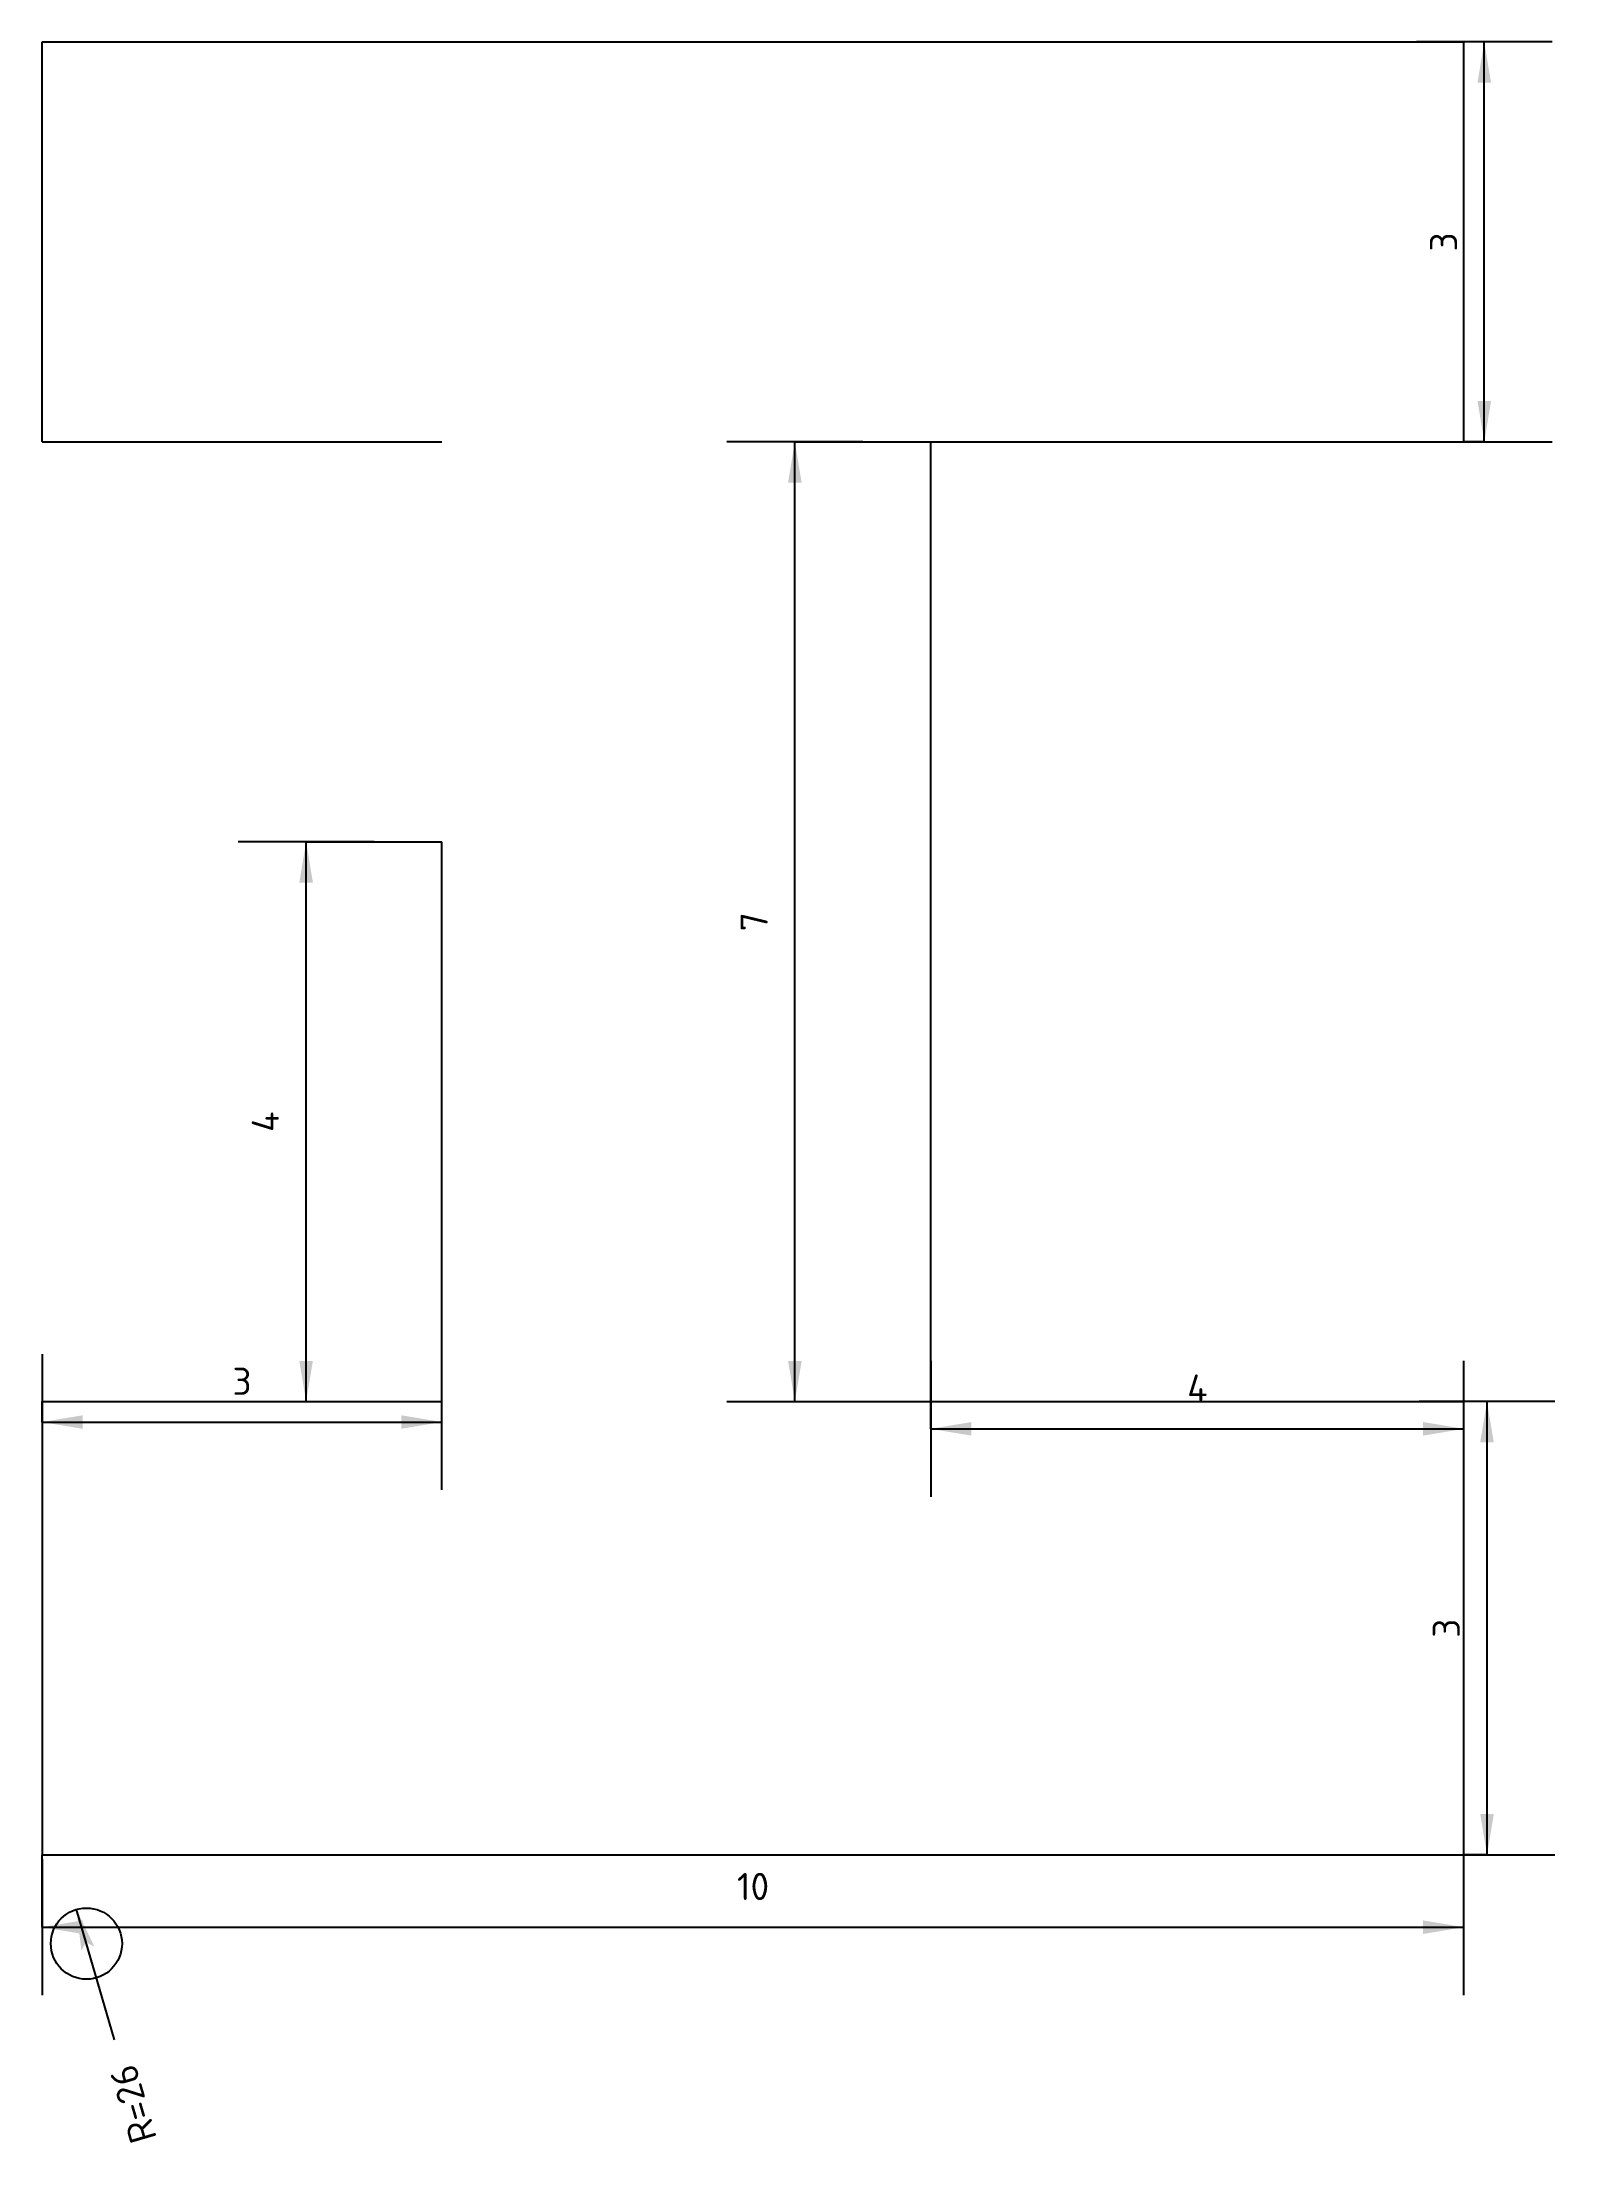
# Model space of a CAD drawing. Extents: x 0 to 11.1, y -2.1 to 13.3.
import ezdxf
from ezdxf.enums import TextEntityAlignment as Align

# ---------------------------------------------------------------- set-up
doc = ezdxf.new("R2010")
doc.units = 0
doc.layers.add('DIMENSIONS', color=1, linetype='CONTINUOUS')
doc.styles.add('ISOCPEUR', font='isocpeur.ttf')

# ---------------------------------------------------------------- blocks, each defined once
blk = doc.blocks.new('DIMTICK_ARROW')
at = {"color": 5}
blk.add_line((0, 0.5), (0, -0.5), dxfattribs=at)
at = {"color": 7}
blk.add_solid([(0, 0), (0.3, 0.05), (0.3, -0.05)], dxfattribs=at)
blk = doc.blocks.new('DIMTICK_RADIUS')
at = {"color": 7}
blk.add_solid([(0, 0), (0.3, 0.05), (0.3, -0.05), (0.25, 0)], dxfattribs=at)

msp = doc.modelspace()

# ---------------------------------------------------------------- linework, layer by layer
at = {"color": 3}
for p, q in [((0, 13.346), (10.467, 13.346)), ((0, 10.402), (0, 13.346)), ((0, 10.402), (0, 13.346)), ((0, 13.346), (10.467, 13.346)), ((10.467, 10.402), (10.467, 13.346)), ((10.467, 10.402), (10.467, 13.346)), ((0, 10.402), (2.944, 10.402)), ((0, 10.402), (2.944, 10.402)), ((6.542, 10.402), (10.467, 10.402)), ((6.542, 3.336), (6.542, 10.402)), ((6.542, 3.336), (6.542, 10.402)), ((6.542, 10.402), (10.467, 10.402)), ((2.944, 3.336), (2.944, 7.458)), ((2.944, 3.336), (2.944, 7.458)), ((0, 3.336), (2.944, 3.336)), ((0, 3.336), (0, 0)), ((0, 3.336), (0, 0)), ((0, 3.336), (2.944, 3.336)), ((6.542, 3.336), (10.467, 3.336)), ((6.542, 3.336), (10.467, 3.336)), ((10.467, 0), (10.467, 3.336)), ((10.467, 0), (10.467, 3.336)), ((0, 0), (10.467, 0)), ((0, 0), (10.467, 0))]:
    msp.add_line(p, q, dxfattribs=at)
msp.add_circle((0.327, -0.654), 0.262, dxfattribs=at)
at = {"layer": 'DIMENSIONS', "color": 5}
for p, q in [((10.617, 13.346), (10.467, 13.346)), ((10.617, 13.346), (10.467, 13.346)), ((10.617, 13.346), (10.467, 13.346)), ((10.617, 13.346), (10.467, 13.346)), ((10.617, 13.346), (10.467, 13.346)), ((10.617, 13.346), (10.467, 13.346)), ((10.617, 13.346), (10.467, 13.346)), ((10.617, 13.346), (10.467, 13.346)), ((10.617, 13.346), (10.467, 13.346)), ((10.617, 13.346), (10.467, 13.346)), ((10.617, 13.346), (10.467, 13.346)), ((10.617, 13.346), (10.467, 13.346)), ((10.617, 13.346), (10.467, 13.346)), ((10.617, 13.346), (10.467, 13.346)), ((10.617, 13.346), (10.467, 13.346)), ((10.617, 13.346), (10.467, 13.346)), ((10.617, 13.346), (10.467, 13.346)), ((10.617, 13.346), (10.467, 13.346)), ((10.617, 13.346), (10.467, 13.346)), ((5.542, 10.402), (6.542, 10.402)), ((5.542, 10.402), (6.542, 10.402)), ((5.542, 10.402), (6.542, 10.402)), ((5.542, 10.402), (6.542, 10.402)), ((5.542, 10.402), (6.542, 10.402)), ((5.542, 10.402), (6.542, 10.402)), ((5.542, 10.402), (6.542, 10.402)), ((5.542, 10.402), (6.542, 10.402)), ((5.542, 10.402), (6.542, 10.402)), ((5.542, 10.402), (6.542, 10.402)), ((5.542, 10.402), (6.542, 10.402)), ((5.542, 10.402), (6.542, 10.402)), ((5.542, 10.402), (6.542, 10.402)), ((5.542, 10.402), (6.542, 10.402)), ((10.617, 10.402), (10.467, 10.402)), ((10.617, 10.402), (10.467, 10.402)), ((10.617, 10.402), (10.467, 10.402)), ((10.617, 10.402), (10.467, 10.402)), ((10.617, 10.402), (10.467, 10.402)), ((10.617, 10.402), (10.467, 10.402)), ((10.617, 10.402), (10.467, 10.402)), ((10.617, 10.402), (10.467, 10.402)), ((10.617, 10.402), (10.467, 10.402)), ((10.617, 10.402), (10.467, 10.402)), ((10.617, 10.402), (10.467, 10.402)), ((10.617, 10.402), (10.467, 10.402)), ((10.617, 10.402), (10.467, 10.402)), ((10.617, 10.402), (10.467, 10.402)), ((10.617, 10.402), (10.467, 10.402)), ((10.617, 10.402), (10.467, 10.402)), ((10.617, 10.402), (10.467, 10.402)), ((10.617, 10.402), (10.467, 10.402)), ((10.617, 10.402), (10.467, 10.402)), ((1.944, 7.458), (2.944, 7.458)), ((1.944, 7.458), (2.944, 7.458)), ((1.944, 7.458), (2.944, 7.458)), ((1.944, 7.458), (2.944, 7.458)), ((1.944, 7.458), (2.944, 7.458)), ((1.944, 7.458), (2.944, 7.458)), ((1.944, 7.458), (2.944, 7.458)), ((1.944, 7.458), (2.944, 7.458)), ((1.944, 7.458), (2.944, 7.458)), ((1.944, 7.458), (2.944, 7.458)), ((1.944, 7.458), (2.944, 7.458)), ((1.944, 7.458), (2.944, 7.458)), ((1.944, 7.458), (2.944, 7.458)), ((1.944, 7.458), (2.944, 7.458)), ((1.944, 7.458), (2.944, 7.458)), ((0, 3.186), (0, 3.336)), ((0, 3.186), (0, 3.336)), ((0, 3.186), (0, 3.336)), ((0, 3.186), (0, 3.336)), ((0, 3.186), (0, 3.336)), ((0, 3.186), (0, 3.336)), ((0, 3.186), (0, 3.336)), ((0, 3.186), (0, 3.336)), ((0, 3.186), (0, 3.336)), ((0, 3.186), (0, 3.336)), ((0, 3.186), (0, 3.336)), ((0, 3.186), (0, 3.336)), ((0, 3.186), (0, 3.336)), ((0, 3.186), (0, 3.336)), ((0, 3.186), (0, 3.336)), ((0, 3.186), (0, 3.336)), ((0, 3.186), (0, 3.336)), ((0, 3.186), (0, 3.336)), ((0, 3.186), (0, 3.336)), ((0, 3.186), (0, 3.336)), ((0, 3.186), (0, 3.336)), ((0, 3.186), (0, 3.336)), ((0, 3.186), (0, 3.336)), ((0, 3.186), (0, 3.336)), ((0, 3.186), (0, 3.336)), ((1.944, 3.336), (2.944, 3.336)), ((1.944, 3.336), (2.944, 3.336)), ((1.944, 3.336), (2.944, 3.336)), ((1.944, 3.336), (2.944, 3.336)), ((1.944, 3.336), (2.944, 3.336)), ((1.944, 3.336), (2.944, 3.336)), ((1.944, 3.336), (2.944, 3.336)), ((1.944, 3.336), (2.944, 3.336)), ((1.944, 3.336), (2.944, 3.336)), ((1.944, 3.336), (2.944, 3.336)), ((1.944, 3.336), (2.944, 3.336)), ((1.944, 3.336), (2.944, 3.336)), ((1.944, 3.336), (2.944, 3.336)), ((1.944, 3.336), (2.944, 3.336)), ((1.944, 3.336), (2.944, 3.336)), ((2.944, 3.186), (2.944, 3.336)), ((2.944, 3.186), (2.944, 3.336)), ((2.944, 3.186), (2.944, 3.336)), ((2.944, 3.186), (2.944, 3.336)), ((2.944, 3.186), (2.944, 3.336)), ((2.944, 3.186), (2.944, 3.336)), ((2.944, 3.186), (2.944, 3.336)), ((2.944, 3.186), (2.944, 3.336)), ((2.944, 3.186), (2.944, 3.336)), ((2.944, 3.186), (2.944, 3.336)), ((2.944, 3.186), (2.944, 3.336)), ((2.944, 3.186), (2.944, 3.336)), ((2.944, 3.186), (2.944, 3.336)), ((2.944, 3.186), (2.944, 3.336)), ((2.944, 3.186), (2.944, 3.336)), ((2.944, 3.186), (2.944, 3.336)), ((2.944, 3.186), (2.944, 3.336)), ((2.944, 3.186), (2.944, 3.336)), ((2.944, 3.186), (2.944, 3.336)), ((2.944, 3.186), (2.944, 3.336)), ((2.944, 3.186), (2.944, 3.336)), ((2.944, 3.186), (2.944, 3.336)), ((2.944, 3.186), (2.944, 3.336)), ((2.944, 3.186), (2.944, 3.336)), ((2.944, 3.186), (2.944, 3.336)), ((5.542, 3.336), (6.542, 3.336)), ((5.542, 3.336), (6.542, 3.336)), ((5.542, 3.336), (6.542, 3.336)), ((5.542, 3.336), (6.542, 3.336)), ((5.542, 3.336), (6.542, 3.336)), ((5.542, 3.336), (6.542, 3.336)), ((5.542, 3.336), (6.542, 3.336)), ((5.542, 3.336), (6.542, 3.336)), ((5.542, 3.336), (6.542, 3.336)), ((5.542, 3.336), (6.542, 3.336)), ((5.542, 3.336), (6.542, 3.336)), ((5.542, 3.336), (6.542, 3.336)), ((5.542, 3.336), (6.542, 3.336)), ((5.542, 3.336), (6.542, 3.336)), ((6.542, 3.136), (6.542, 3.336)), ((6.542, 3.136), (6.542, 3.336)), ((6.542, 3.136), (6.542, 3.336)), ((6.542, 3.136), (6.542, 3.336)), ((6.542, 3.136), (6.542, 3.336)), ((6.542, 3.136), (6.542, 3.336)), ((6.542, 3.136), (6.542, 3.336)), ((6.542, 3.136), (6.542, 3.336)), ((6.542, 3.136), (6.542, 3.336)), ((6.542, 3.136), (6.542, 3.336)), ((6.542, 3.136), (6.542, 3.336)), ((6.542, 3.136), (6.542, 3.336)), ((6.542, 3.136), (6.542, 3.336)), ((6.542, 3.136), (6.542, 3.336)), ((6.542, 3.136), (6.542, 3.336)), ((6.542, 3.136), (6.542, 3.336)), ((6.542, 3.136), (6.542, 3.336)), ((6.542, 3.136), (6.542, 3.336)), ((6.542, 3.136), (6.542, 3.336)), ((6.542, 3.136), (6.542, 3.336)), ((6.542, 3.136), (6.542, 3.336)), ((6.542, 3.136), (6.542, 3.336)), ((6.542, 3.136), (6.542, 3.336)), ((10.467, 3.136), (10.467, 3.336)), ((10.467, 3.136), (10.467, 3.336)), ((10.467, 3.136), (10.467, 3.336)), ((10.467, 3.136), (10.467, 3.336)), ((10.467, 3.136), (10.467, 3.336)), ((10.467, 3.136), (10.467, 3.336)), ((10.467, 3.136), (10.467, 3.336)), ((10.467, 3.136), (10.467, 3.336)), ((10.467, 3.136), (10.467, 3.336)), ((10.467, 3.136), (10.467, 3.336)), ((10.467, 3.136), (10.467, 3.336)), ((10.467, 3.136), (10.467, 3.336)), ((10.467, 3.136), (10.467, 3.336)), ((10.467, 3.136), (10.467, 3.336)), ((10.467, 3.136), (10.467, 3.336)), ((10.467, 3.136), (10.467, 3.336)), ((10.467, 3.136), (10.467, 3.336)), ((10.467, 3.136), (10.467, 3.336)), ((10.467, 3.136), (10.467, 3.336)), ((10.467, 3.136), (10.467, 3.336)), ((10.467, 3.136), (10.467, 3.336)), ((10.467, 3.136), (10.467, 3.336)), ((10.467, 3.136), (10.467, 3.336)), ((10.637, 3.336), (10.467, 3.336)), ((10.637, 3.336), (10.467, 3.336)), ((10.637, 3.336), (10.467, 3.336)), ((10.637, 3.336), (10.467, 3.336)), ((10.637, 3.336), (10.467, 3.336)), ((10.637, 3.336), (10.467, 3.336)), ((10.637, 3.336), (10.467, 3.336)), ((10.637, 3.336), (10.467, 3.336)), ((10.637, 3.336), (10.467, 3.336)), ((10.637, 3.336), (10.467, 3.336)), ((10.637, 3.336), (10.467, 3.336)), ((10.637, 3.336), (10.467, 3.336)), ((10.637, 3.336), (10.467, 3.336)), ((10.637, 3.336), (10.467, 3.336)), ((10.637, 3.336), (10.467, 3.336)), ((10.637, 3.336), (10.467, 3.336)), ((10.637, 3.336), (10.467, 3.336)), ((0, -0.533), (0, 0)), ((0, -0.533), (0, 0)), ((0, -0.533), (0, 0)), ((0, -0.533), (0, 0)), ((0, -0.533), (0, 0)), ((0, -0.533), (0, 0)), ((0, -0.533), (0, 0)), ((0, -0.533), (0, 0)), ((0, -0.533), (0, 0)), ((0, -0.533), (0, 0)), ((0, -0.533), (0, 0)), ((0, -0.533), (0, 0)), ((0, -0.533), (0, 0)), ((0, -0.533), (0, 0)), ((0, -0.533), (0, 0)), ((0, -0.533), (0, 0)), ((0, -0.533), (0, 0)), ((0, -0.533), (0, 0)), ((0, -0.533), (0, 0)), ((0, -0.533), (0, 0)), ((10.467, -0.533), (10.467, 0)), ((10.467, -0.533), (10.467, 0)), ((10.467, -0.533), (10.467, 0)), ((10.467, -0.533), (10.467, 0)), ((10.467, -0.533), (10.467, 0)), ((10.467, -0.533), (10.467, 0)), ((10.467, -0.533), (10.467, 0)), ((10.467, -0.533), (10.467, 0)), ((10.467, -0.533), (10.467, 0)), ((10.467, -0.533), (10.467, 0)), ((10.467, -0.533), (10.467, 0)), ((10.467, -0.533), (10.467, 0)), ((10.467, -0.533), (10.467, 0)), ((10.467, -0.533), (10.467, 0)), ((10.467, -0.533), (10.467, 0)), ((10.467, -0.533), (10.467, 0)), ((10.467, -0.533), (10.467, 0)), ((10.467, -0.533), (10.467, 0)), ((10.467, -0.533), (10.467, 0)), ((10.467, -0.533), (10.467, 0)), ((10.637, 0), (10.467, 0)), ((10.637, 0), (10.467, 0)), ((10.637, 0), (10.467, 0)), ((10.637, 0), (10.467, 0)), ((10.637, 0), (10.467, 0)), ((10.637, 0), (10.467, 0)), ((10.637, 0), (10.467, 0)), ((10.637, 0), (10.467, 0)), ((10.637, 0), (10.467, 0)), ((10.637, 0), (10.467, 0)), ((10.637, 0), (10.467, 0)), ((10.637, 0), (10.467, 0)), ((10.637, 0), (10.467, 0)), ((10.637, 0), (10.467, 0)), ((10.637, 0), (10.467, 0)), ((10.637, 0), (10.467, 0)), ((10.637, 0), (10.467, 0))]:
    msp.add_line(p, q, dxfattribs=at)
at = {"layer": 'DIMENSIONS', "color": 7}
for p, q in [((10.617, 10.402), (10.617, 13.346)), ((10.617, 10.402), (10.617, 13.346)), ((10.617, 10.402), (10.617, 13.346)), ((10.617, 10.402), (10.617, 13.346)), ((10.617, 10.402), (10.617, 13.346)), ((10.617, 10.402), (10.617, 13.346)), ((10.617, 10.402), (10.617, 13.346)), ((10.617, 10.402), (10.617, 13.346)), ((10.617, 10.402), (10.617, 13.346)), ((10.617, 10.402), (10.617, 13.346)), ((10.617, 10.402), (10.617, 13.346)), ((10.617, 10.402), (10.617, 13.346)), ((10.617, 10.402), (10.617, 13.346)), ((10.617, 10.402), (10.617, 13.346)), ((10.617, 10.402), (10.617, 13.346)), ((10.617, 10.402), (10.617, 13.346)), ((10.617, 10.402), (10.617, 13.346)), ((10.617, 10.402), (10.617, 13.346)), ((10.617, 10.402), (10.617, 13.346)), ((5.542, 3.336), (5.542, 10.402)), ((5.542, 3.336), (5.542, 10.402)), ((5.542, 3.336), (5.542, 10.402)), ((5.542, 3.336), (5.542, 10.402)), ((5.542, 3.336), (5.542, 10.402)), ((5.542, 3.336), (5.542, 10.402)), ((5.542, 3.336), (5.542, 10.402)), ((5.542, 3.336), (5.542, 10.402)), ((5.542, 3.336), (5.542, 10.402)), ((5.542, 3.336), (5.542, 10.402)), ((5.542, 3.336), (5.542, 10.402)), ((5.542, 3.336), (5.542, 10.402)), ((5.542, 3.336), (5.542, 10.402)), ((5.542, 3.336), (5.542, 10.402)), ((1.944, 3.336), (1.944, 7.458)), ((1.944, 3.336), (1.944, 7.458)), ((1.944, 3.336), (1.944, 7.458)), ((1.944, 3.336), (1.944, 7.458)), ((1.944, 3.336), (1.944, 7.458)), ((1.944, 3.336), (1.944, 7.458)), ((1.944, 3.336), (1.944, 7.458)), ((1.944, 3.336), (1.944, 7.458)), ((1.944, 3.336), (1.944, 7.458)), ((1.944, 3.336), (1.944, 7.458)), ((1.944, 3.336), (1.944, 7.458)), ((1.944, 3.336), (1.944, 7.458)), ((1.944, 3.336), (1.944, 7.458)), ((1.944, 3.336), (1.944, 7.458)), ((1.944, 3.336), (1.944, 7.458)), ((10.637, 0), (10.637, 3.336)), ((10.637, 0), (10.637, 3.336)), ((10.637, 0), (10.637, 3.336)), ((10.637, 0), (10.637, 3.336)), ((10.637, 0), (10.637, 3.336)), ((10.637, 0), (10.637, 3.336)), ((10.637, 0), (10.637, 3.336)), ((10.637, 0), (10.637, 3.336)), ((10.637, 0), (10.637, 3.336)), ((10.637, 0), (10.637, 3.336)), ((10.637, 0), (10.637, 3.336)), ((10.637, 0), (10.637, 3.336)), ((10.637, 0), (10.637, 3.336)), ((10.637, 0), (10.637, 3.336)), ((10.637, 0), (10.637, 3.336)), ((10.637, 0), (10.637, 3.336)), ((10.637, 0), (10.637, 3.336)), ((0, 3.186), (2.944, 3.186)), ((0, 3.186), (2.944, 3.186)), ((0, 3.186), (2.944, 3.186)), ((0, 3.186), (2.944, 3.186)), ((0, 3.186), (2.944, 3.186)), ((0, 3.186), (2.944, 3.186)), ((0, 3.186), (2.944, 3.186)), ((0, 3.186), (2.944, 3.186)), ((0, 3.186), (2.944, 3.186)), ((0, 3.186), (2.944, 3.186)), ((0, 3.186), (2.944, 3.186)), ((0, 3.186), (2.944, 3.186)), ((0, 3.186), (2.944, 3.186)), ((0, 3.186), (2.944, 3.186)), ((0, 3.186), (2.944, 3.186)), ((0, 3.186), (2.944, 3.186)), ((0, 3.186), (2.944, 3.186)), ((0, 3.186), (2.944, 3.186)), ((0, 3.186), (2.944, 3.186)), ((0, 3.186), (2.944, 3.186)), ((0, 3.186), (2.944, 3.186)), ((0, 3.186), (2.944, 3.186)), ((0, 3.186), (2.944, 3.186)), ((0, 3.186), (2.944, 3.186)), ((0, 3.186), (2.944, 3.186)), ((6.542, 3.136), (10.467, 3.136)), ((6.542, 3.136), (10.467, 3.136)), ((6.542, 3.136), (10.467, 3.136)), ((6.542, 3.136), (10.467, 3.136)), ((6.542, 3.136), (10.467, 3.136)), ((6.542, 3.136), (10.467, 3.136)), ((6.542, 3.136), (10.467, 3.136)), ((6.542, 3.136), (10.467, 3.136)), ((6.542, 3.136), (10.467, 3.136)), ((6.542, 3.136), (10.467, 3.136)), ((6.542, 3.136), (10.467, 3.136)), ((6.542, 3.136), (10.467, 3.136)), ((6.542, 3.136), (10.467, 3.136)), ((6.542, 3.136), (10.467, 3.136)), ((6.542, 3.136), (10.467, 3.136)), ((6.542, 3.136), (10.467, 3.136)), ((6.542, 3.136), (10.467, 3.136)), ((6.542, 3.136), (10.467, 3.136)), ((6.542, 3.136), (10.467, 3.136)), ((6.542, 3.136), (10.467, 3.136)), ((6.542, 3.136), (10.467, 3.136)), ((6.542, 3.136), (10.467, 3.136)), ((6.542, 3.136), (10.467, 3.136)), ((0.533, -1.363), (0.254, -0.403)), ((0, -0.533), (10.467, -0.533)), ((0, -0.533), (10.467, -0.533)), ((0, -0.533), (10.467, -0.533)), ((0, -0.533), (10.467, -0.533)), ((0, -0.533), (10.467, -0.533)), ((0, -0.533), (10.467, -0.533)), ((0, -0.533), (10.467, -0.533)), ((0, -0.533), (10.467, -0.533)), ((0, -0.533), (10.467, -0.533)), ((0, -0.533), (10.467, -0.533)), ((0, -0.533), (10.467, -0.533)), ((0, -0.533), (10.467, -0.533)), ((0, -0.533), (10.467, -0.533)), ((0, -0.533), (10.467, -0.533)), ((0, -0.533), (10.467, -0.533)), ((0, -0.533), (10.467, -0.533)), ((0, -0.533), (10.467, -0.533)), ((0, -0.533), (10.467, -0.533)), ((0, -0.533), (10.467, -0.533)), ((0, -0.533), (10.467, -0.533))]:
    msp.add_line(p, q, dxfattribs=at)

# ---------------------------------------------------------------- block references
at = {"layer": 'DIMENSIONS'}
for name, p, rotation in [('DIMTICK_ARROW', (10.617, 13.346), 270), ('DIMTICK_ARROW', (10.617, 13.346), 270), ('DIMTICK_ARROW', (10.617, 13.346), 270), ('DIMTICK_ARROW', (10.617, 13.346), 270), ('DIMTICK_ARROW', (10.617, 13.346), 270), ('DIMTICK_ARROW', (10.617, 13.346), 270), ('DIMTICK_ARROW', (10.617, 13.346), 270), ('DIMTICK_ARROW', (10.617, 13.346), 270), ('DIMTICK_ARROW', (10.617, 13.346), 270), ('DIMTICK_ARROW', (10.617, 13.346), 270), ('DIMTICK_ARROW', (10.617, 13.346), 270), ('DIMTICK_ARROW', (10.617, 13.346), 270), ('DIMTICK_ARROW', (10.617, 13.346), 270), ('DIMTICK_ARROW', (10.617, 13.346), 270), ('DIMTICK_ARROW', (10.617, 13.346), 270), ('DIMTICK_ARROW', (10.617, 13.346), 270), ('DIMTICK_ARROW', (10.617, 13.346), 270), ('DIMTICK_ARROW', (10.617, 13.346), 270), ('DIMTICK_ARROW', (10.617, 13.346), 270), ('DIMTICK_ARROW', (10.617, 10.402), 90), ('DIMTICK_ARROW', (10.617, 10.402), 90), ('DIMTICK_ARROW', (10.617, 10.402), 90), ('DIMTICK_ARROW', (10.617, 10.402), 90), ('DIMTICK_ARROW', (10.617, 10.402), 90), ('DIMTICK_ARROW', (10.617, 10.402), 90), ('DIMTICK_ARROW', (10.617, 10.402), 90), ('DIMTICK_ARROW', (10.617, 10.402), 90), ('DIMTICK_ARROW', (10.617, 10.402), 90), ('DIMTICK_ARROW', (10.617, 10.402), 90), ('DIMTICK_ARROW', (10.617, 10.402), 90), ('DIMTICK_ARROW', (10.617, 10.402), 90), ('DIMTICK_ARROW', (10.617, 10.402), 90), ('DIMTICK_ARROW', (10.617, 10.402), 90), ('DIMTICK_ARROW', (10.617, 10.402), 90), ('DIMTICK_ARROW', (10.617, 10.402), 90), ('DIMTICK_ARROW', (10.617, 10.402), 90), ('DIMTICK_ARROW', (10.617, 10.402), 90), ('DIMTICK_ARROW', (10.617, 10.402), 90), ('DIMTICK_ARROW', (5.542, 10.402), 270), ('DIMTICK_ARROW', (5.542, 10.402), 270), ('DIMTICK_ARROW', (5.542, 10.402), 270), ('DIMTICK_ARROW', (5.542, 10.402), 270), ('DIMTICK_ARROW', (5.542, 10.402), 270), ('DIMTICK_ARROW', (5.542, 10.402), 270), ('DIMTICK_ARROW', (5.542, 10.402), 270), ('DIMTICK_ARROW', (5.542, 10.402), 270), ('DIMTICK_ARROW', (5.542, 10.402), 270), ('DIMTICK_ARROW', (5.542, 10.402), 270), ('DIMTICK_ARROW', (5.542, 10.402), 270), ('DIMTICK_ARROW', (5.542, 10.402), 270), ('DIMTICK_ARROW', (5.542, 10.402), 270), ('DIMTICK_ARROW', (5.542, 10.402), 270), ('DIMTICK_ARROW', (1.944, 7.458), 270), ('DIMTICK_ARROW', (1.944, 7.458), 270), ('DIMTICK_ARROW', (1.944, 7.458), 270), ('DIMTICK_ARROW', (1.944, 7.458), 270), ('DIMTICK_ARROW', (1.944, 7.458), 270), ('DIMTICK_ARROW', (1.944, 7.458), 270), ('DIMTICK_ARROW', (1.944, 7.458), 270), ('DIMTICK_ARROW', (1.944, 7.458), 270), ('DIMTICK_ARROW', (1.944, 7.458), 270), ('DIMTICK_ARROW', (1.944, 7.458), 270), ('DIMTICK_ARROW', (1.944, 7.458), 270), ('DIMTICK_ARROW', (1.944, 7.458), 270), ('DIMTICK_ARROW', (1.944, 7.458), 270), ('DIMTICK_ARROW', (1.944, 7.458), 270), ('DIMTICK_ARROW', (1.944, 7.458), 270), ('DIMTICK_ARROW', (1.944, 3.336), 90), ('DIMTICK_ARROW', (1.944, 3.336), 90), ('DIMTICK_ARROW', (1.944, 3.336), 90), ('DIMTICK_ARROW', (1.944, 3.336), 90), ('DIMTICK_ARROW', (1.944, 3.336), 90), ('DIMTICK_ARROW', (1.944, 3.336), 90), ('DIMTICK_ARROW', (1.944, 3.336), 90), ('DIMTICK_ARROW', (1.944, 3.336), 90), ('DIMTICK_ARROW', (1.944, 3.336), 90), ('DIMTICK_ARROW', (1.944, 3.336), 90), ('DIMTICK_ARROW', (1.944, 3.336), 90), ('DIMTICK_ARROW', (1.944, 3.336), 90), ('DIMTICK_ARROW', (1.944, 3.336), 90), ('DIMTICK_ARROW', (1.944, 3.336), 90), ('DIMTICK_ARROW', (1.944, 3.336), 90), ('DIMTICK_ARROW', (2.944, 3.186), 180), ('DIMTICK_ARROW', (2.944, 3.186), 180), ('DIMTICK_ARROW', (2.944, 3.186), 180), ('DIMTICK_ARROW', (2.944, 3.186), 180), ('DIMTICK_ARROW', (2.944, 3.186), 180), ('DIMTICK_ARROW', (2.944, 3.186), 180), ('DIMTICK_ARROW', (2.944, 3.186), 180), ('DIMTICK_ARROW', (2.944, 3.186), 180), ('DIMTICK_ARROW', (2.944, 3.186), 180), ('DIMTICK_ARROW', (2.944, 3.186), 180), ('DIMTICK_ARROW', (2.944, 3.186), 180), ('DIMTICK_ARROW', (2.944, 3.186), 180), ('DIMTICK_ARROW', (2.944, 3.186), 180), ('DIMTICK_ARROW', (2.944, 3.186), 180), ('DIMTICK_ARROW', (2.944, 3.186), 180), ('DIMTICK_ARROW', (2.944, 3.186), 180), ('DIMTICK_ARROW', (2.944, 3.186), 180), ('DIMTICK_ARROW', (2.944, 3.186), 180), ('DIMTICK_ARROW', (2.944, 3.186), 180), ('DIMTICK_ARROW', (2.944, 3.186), 180), ('DIMTICK_ARROW', (2.944, 3.186), 180), ('DIMTICK_ARROW', (2.944, 3.186), 180), ('DIMTICK_ARROW', (2.944, 3.186), 180), ('DIMTICK_ARROW', (2.944, 3.186), 180), ('DIMTICK_ARROW', (2.944, 3.186), 180), ('DIMTICK_ARROW', (5.542, 3.336), 90), ('DIMTICK_ARROW', (5.542, 3.336), 90), ('DIMTICK_ARROW', (5.542, 3.336), 90), ('DIMTICK_ARROW', (5.542, 3.336), 90), ('DIMTICK_ARROW', (5.542, 3.336), 90), ('DIMTICK_ARROW', (5.542, 3.336), 90), ('DIMTICK_ARROW', (5.542, 3.336), 90), ('DIMTICK_ARROW', (5.542, 3.336), 90), ('DIMTICK_ARROW', (5.542, 3.336), 90), ('DIMTICK_ARROW', (5.542, 3.336), 90), ('DIMTICK_ARROW', (5.542, 3.336), 90), ('DIMTICK_ARROW', (5.542, 3.336), 90), ('DIMTICK_ARROW', (5.542, 3.336), 90), ('DIMTICK_ARROW', (5.542, 3.336), 90), ('DIMTICK_ARROW', (10.467, 3.136), 180), ('DIMTICK_ARROW', (10.467, 3.136), 180), ('DIMTICK_ARROW', (10.467, 3.136), 180), ('DIMTICK_ARROW', (10.467, 3.136), 180), ('DIMTICK_ARROW', (10.467, 3.136), 180), ('DIMTICK_ARROW', (10.467, 3.136), 180), ('DIMTICK_ARROW', (10.467, 3.136), 180), ('DIMTICK_ARROW', (10.467, 3.136), 180), ('DIMTICK_ARROW', (10.467, 3.136), 180), ('DIMTICK_ARROW', (10.467, 3.136), 180), ('DIMTICK_ARROW', (10.467, 3.136), 180), ('DIMTICK_ARROW', (10.467, 3.136), 180), ('DIMTICK_ARROW', (10.467, 3.136), 180), ('DIMTICK_ARROW', (10.467, 3.136), 180), ('DIMTICK_ARROW', (10.467, 3.136), 180), ('DIMTICK_ARROW', (10.467, 3.136), 180), ('DIMTICK_ARROW', (10.467, 3.136), 180), ('DIMTICK_ARROW', (10.467, 3.136), 180), ('DIMTICK_ARROW', (10.467, 3.136), 180), ('DIMTICK_ARROW', (10.467, 3.136), 180), ('DIMTICK_ARROW', (10.467, 3.136), 180), ('DIMTICK_ARROW', (10.467, 3.136), 180), ('DIMTICK_ARROW', (10.467, 3.136), 180), ('DIMTICK_ARROW', (10.637, 3.336), 270), ('DIMTICK_ARROW', (10.637, 3.336), 270), ('DIMTICK_ARROW', (10.637, 3.336), 270), ('DIMTICK_ARROW', (10.637, 3.336), 270), ('DIMTICK_ARROW', (10.637, 3.336), 270), ('DIMTICK_ARROW', (10.637, 3.336), 270), ('DIMTICK_ARROW', (10.637, 3.336), 270), ('DIMTICK_ARROW', (10.637, 3.336), 270), ('DIMTICK_ARROW', (10.637, 3.336), 270), ('DIMTICK_ARROW', (10.637, 3.336), 270), ('DIMTICK_ARROW', (10.637, 3.336), 270), ('DIMTICK_ARROW', (10.637, 3.336), 270), ('DIMTICK_ARROW', (10.637, 3.336), 270), ('DIMTICK_ARROW', (10.637, 3.336), 270), ('DIMTICK_ARROW', (10.637, 3.336), 270), ('DIMTICK_ARROW', (10.637, 3.336), 270), ('DIMTICK_ARROW', (10.637, 3.336), 270), ('DIMTICK_ARROW', (10.637, 0), 90), ('DIMTICK_ARROW', (10.637, 0), 90), ('DIMTICK_ARROW', (10.637, 0), 90), ('DIMTICK_ARROW', (10.637, 0), 90), ('DIMTICK_ARROW', (10.637, 0), 90), ('DIMTICK_ARROW', (10.637, 0), 90), ('DIMTICK_ARROW', (10.637, 0), 90), ('DIMTICK_ARROW', (10.637, 0), 90), ('DIMTICK_ARROW', (10.637, 0), 90), ('DIMTICK_ARROW', (10.637, 0), 90), ('DIMTICK_ARROW', (10.637, 0), 90), ('DIMTICK_ARROW', (10.637, 0), 90), ('DIMTICK_ARROW', (10.637, 0), 90), ('DIMTICK_ARROW', (10.637, 0), 90), ('DIMTICK_ARROW', (10.637, 0), 90), ('DIMTICK_ARROW', (10.637, 0), 90), ('DIMTICK_ARROW', (10.637, 0), 90), ('DIMTICK_ARROW', (10.467, -0.533), 180), ('DIMTICK_ARROW', (10.467, -0.533), 180), ('DIMTICK_ARROW', (10.467, -0.533), 180), ('DIMTICK_ARROW', (10.467, -0.533), 180), ('DIMTICK_ARROW', (10.467, -0.533), 180), ('DIMTICK_ARROW', (10.467, -0.533), 180), ('DIMTICK_ARROW', (10.467, -0.533), 180), ('DIMTICK_ARROW', (10.467, -0.533), 180), ('DIMTICK_ARROW', (10.467, -0.533), 180), ('DIMTICK_ARROW', (10.467, -0.533), 180), ('DIMTICK_ARROW', (10.467, -0.533), 180), ('DIMTICK_ARROW', (10.467, -0.533), 180), ('DIMTICK_ARROW', (10.467, -0.533), 180), ('DIMTICK_ARROW', (10.467, -0.533), 180), ('DIMTICK_ARROW', (10.467, -0.533), 180), ('DIMTICK_ARROW', (10.467, -0.533), 180), ('DIMTICK_ARROW', (10.467, -0.533), 180), ('DIMTICK_ARROW', (10.467, -0.533), 180), ('DIMTICK_ARROW', (10.467, -0.533), 180), ('DIMTICK_ARROW', (10.467, -0.533), 180), ('DIMTICK_RADIUS', (0.254, -0.403), 286.2253229215062)]:
    msp.add_blockref(name, p, dxfattribs=dict(at, rotation=rotation))
for p in [(0, 3.186), (0, 3.186), (0, 3.186), (0, 3.186), (0, 3.186), (0, 3.186), (0, 3.186), (0, 3.186), (0, 3.186), (0, 3.186), (0, 3.186), (0, 3.186), (0, 3.186), (0, 3.186), (0, 3.186), (0, 3.186), (0, 3.186), (0, 3.186), (0, 3.186), (0, 3.186), (0, 3.186), (0, 3.186), (0, 3.186), (0, 3.186), (0, 3.186), (6.542, 3.136), (6.542, 3.136), (6.542, 3.136), (6.542, 3.136), (6.542, 3.136), (6.542, 3.136), (6.542, 3.136), (6.542, 3.136), (6.542, 3.136), (6.542, 3.136), (6.542, 3.136), (6.542, 3.136), (6.542, 3.136), (6.542, 3.136), (6.542, 3.136), (6.542, 3.136), (6.542, 3.136), (6.542, 3.136), (6.542, 3.136), (6.542, 3.136), (6.542, 3.136), (6.542, 3.136), (6.542, 3.136), (0, -0.533), (0, -0.533), (0, -0.533), (0, -0.533), (0, -0.533), (0, -0.533), (0, -0.533), (0, -0.533), (0, -0.533), (0, -0.533), (0, -0.533), (0, -0.533), (0, -0.533), (0, -0.533), (0, -0.533), (0, -0.533), (0, -0.533), (0, -0.533), (0, -0.533), (0, -0.533)]:
    msp.add_blockref('DIMTICK_ARROW', p, dxfattribs=at)

# ---------------------------------------------------------------- texts
at = {"layer": 'DIMENSIONS', "color": 7, "style": 'ISOCPEUR'}
for s, p in [('3', (10.317, 11.874)), ('3', (10.317, 11.874)), ('3', (10.317, 11.874)), ('3', (10.317, 11.874)), ('3', (10.317, 11.874)), ('3', (10.317, 11.874)), ('3', (10.317, 11.874)), ('3', (10.317, 11.874)), ('3', (10.317, 11.874)), ('3', (10.317, 11.874)), ('3', (10.317, 11.874)), ('3', (10.317, 11.874)), ('3', (10.317, 11.874)), ('3', (10.317, 11.874)), ('3', (10.317, 11.874)), ('3', (10.317, 11.874)), ('3', (10.317, 11.874)), ('3', (10.317, 11.874)), ('3', (10.317, 11.874)), ('7', (5.242, 6.869)), ('7', (5.242, 6.869)), ('7', (5.242, 6.869)), ('7', (5.242, 6.869)), ('7', (5.242, 6.869)), ('7', (5.242, 6.869)), ('7', (5.242, 6.869)), ('7', (5.242, 6.869)), ('7', (5.242, 6.869)), ('7', (5.242, 6.869)), ('7', (5.242, 6.869)), ('7', (5.242, 6.869)), ('7', (5.242, 6.869)), ('7', (5.242, 6.869)), ('4', (1.644, 5.397)), ('4', (1.644, 5.397)), ('4', (1.644, 5.397)), ('4', (1.644, 5.397)), ('4', (1.644, 5.397)), ('4', (1.644, 5.397)), ('4', (1.644, 5.397)), ('4', (1.644, 5.397)), ('4', (1.644, 5.397)), ('4', (1.644, 5.397)), ('4', (1.644, 5.397)), ('4', (1.644, 5.397)), ('4', (1.644, 5.397)), ('4', (1.644, 5.397)), ('4', (1.644, 5.397)), ('3', (10.337, 1.668)), ('3', (10.337, 1.668)), ('3', (10.337, 1.668)), ('3', (10.337, 1.668)), ('3', (10.337, 1.668)), ('3', (10.337, 1.668)), ('3', (10.337, 1.668)), ('3', (10.337, 1.668)), ('3', (10.337, 1.668)), ('3', (10.337, 1.668)), ('3', (10.337, 1.668)), ('3', (10.337, 1.668)), ('3', (10.337, 1.668)), ('3', (10.337, 1.668)), ('3', (10.337, 1.668)), ('3', (10.337, 1.668)), ('3', (10.337, 1.668))]:
    msp.add_text(s, height=0.2, rotation=90, dxfattribs=at).set_placement(p, align=Align.MIDDLE_CENTER)
for s, p in [('3', (1.472, 3.486)), ('3', (1.472, 3.486)), ('3', (1.472, 3.486)), ('3', (1.472, 3.486)), ('3', (1.472, 3.486)), ('3', (1.472, 3.486)), ('3', (1.472, 3.486)), ('3', (1.472, 3.486)), ('3', (1.472, 3.486)), ('3', (1.472, 3.486)), ('3', (1.472, 3.486)), ('3', (1.472, 3.486)), ('3', (1.472, 3.486)), ('3', (1.472, 3.486)), ('3', (1.472, 3.486)), ('3', (1.472, 3.486)), ('3', (1.472, 3.486)), ('3', (1.472, 3.486)), ('3', (1.472, 3.486)), ('3', (1.472, 3.486)), ('3', (1.472, 3.486)), ('3', (1.472, 3.486)), ('3', (1.472, 3.486)), ('3', (1.472, 3.486)), ('3', (1.472, 3.486)), ('4', (8.505, 3.436)), ('4', (8.505, 3.436)), ('4', (8.505, 3.436)), ('4', (8.505, 3.436)), ('4', (8.505, 3.436)), ('4', (8.505, 3.436)), ('4', (8.505, 3.436)), ('4', (8.505, 3.436)), ('4', (8.505, 3.436)), ('4', (8.505, 3.436)), ('4', (8.505, 3.436)), ('4', (8.505, 3.436)), ('4', (8.505, 3.436)), ('4', (8.505, 3.436)), ('4', (8.505, 3.436)), ('4', (8.505, 3.436)), ('4', (8.505, 3.436)), ('4', (8.505, 3.436)), ('4', (8.505, 3.436)), ('4', (8.505, 3.436)), ('4', (8.505, 3.436)), ('4', (8.505, 3.436)), ('4', (8.505, 3.436)), ('10', (5.234, -0.233)), ('10', (5.234, -0.233)), ('10', (5.234, -0.233)), ('10', (5.234, -0.233)), ('10', (5.234, -0.233)), ('10', (5.234, -0.233)), ('10', (5.234, -0.233)), ('10', (5.234, -0.233)), ('10', (5.234, -0.233)), ('10', (5.234, -0.233)), ('10', (5.234, -0.233)), ('10', (5.234, -0.233)), ('10', (5.234, -0.233)), ('10', (5.234, -0.233)), ('10', (5.234, -0.233)), ('10', (5.234, -0.233)), ('10', (5.234, -0.233)), ('10', (5.234, -0.233)), ('10', (5.234, -0.233)), ('10', (5.234, -0.233))]:
    msp.add_text(s, height=0.2, dxfattribs=at).set_placement(p, align=Align.MIDDLE_CENTER)
msp.add_text('R=26', height=0.2, rotation=106.2253, dxfattribs=at).set_placement((0.589, -1.555), align=Align.MIDDLE_RIGHT)

doc.saveas('drawing.dxf')
